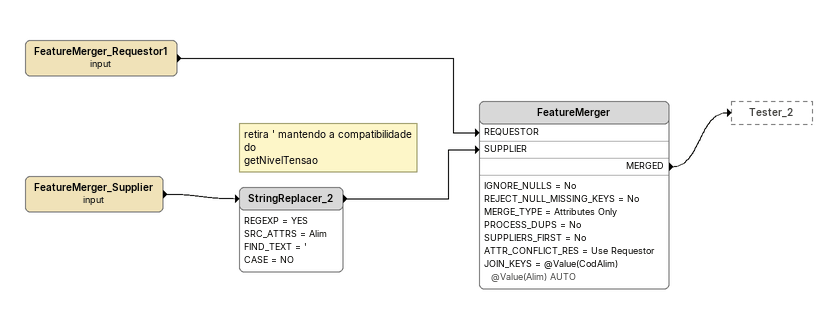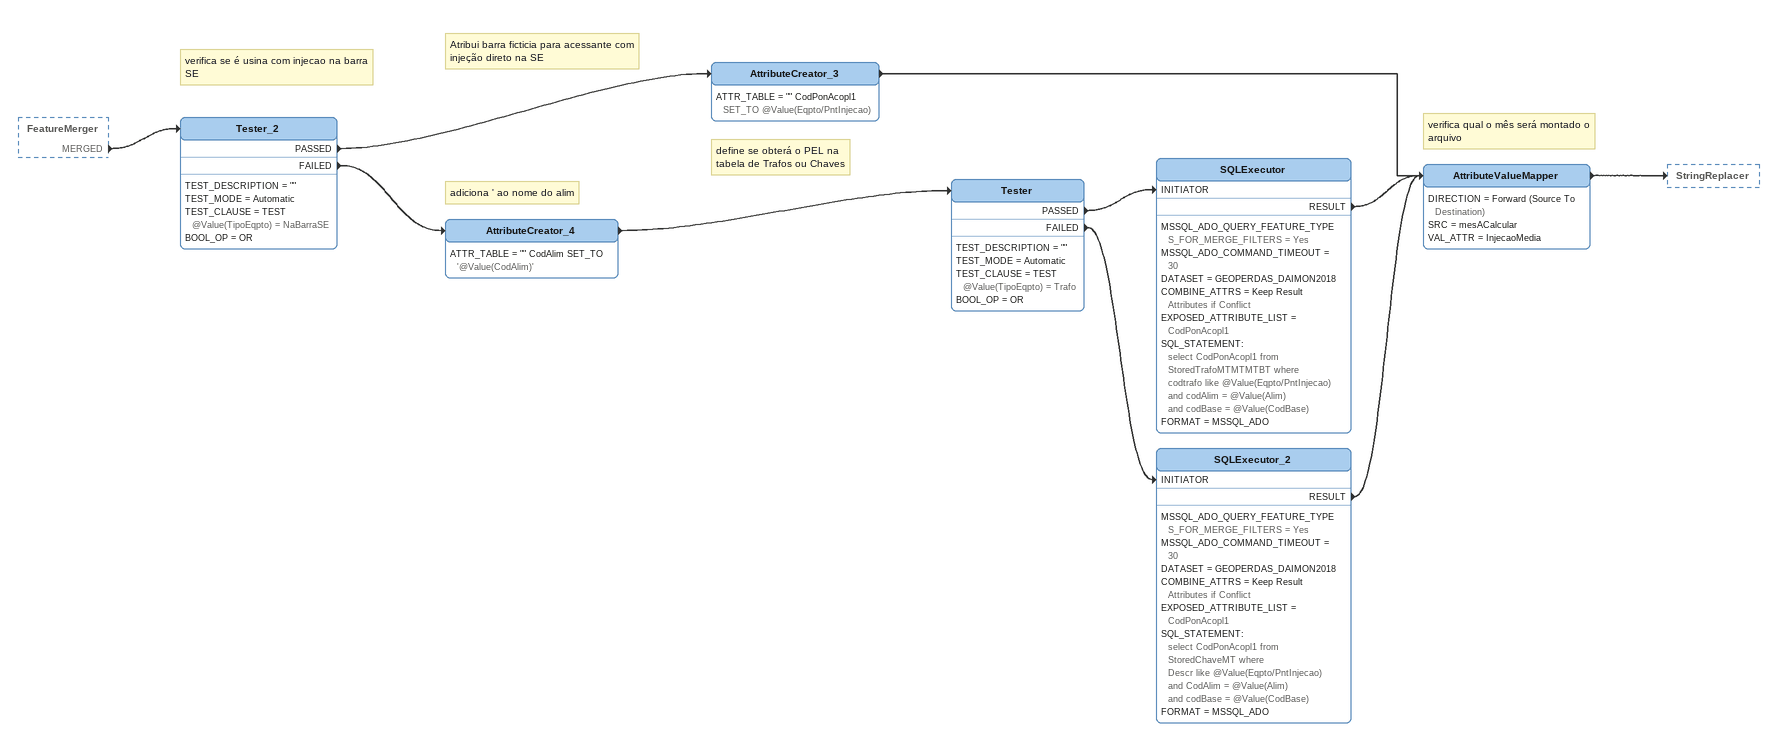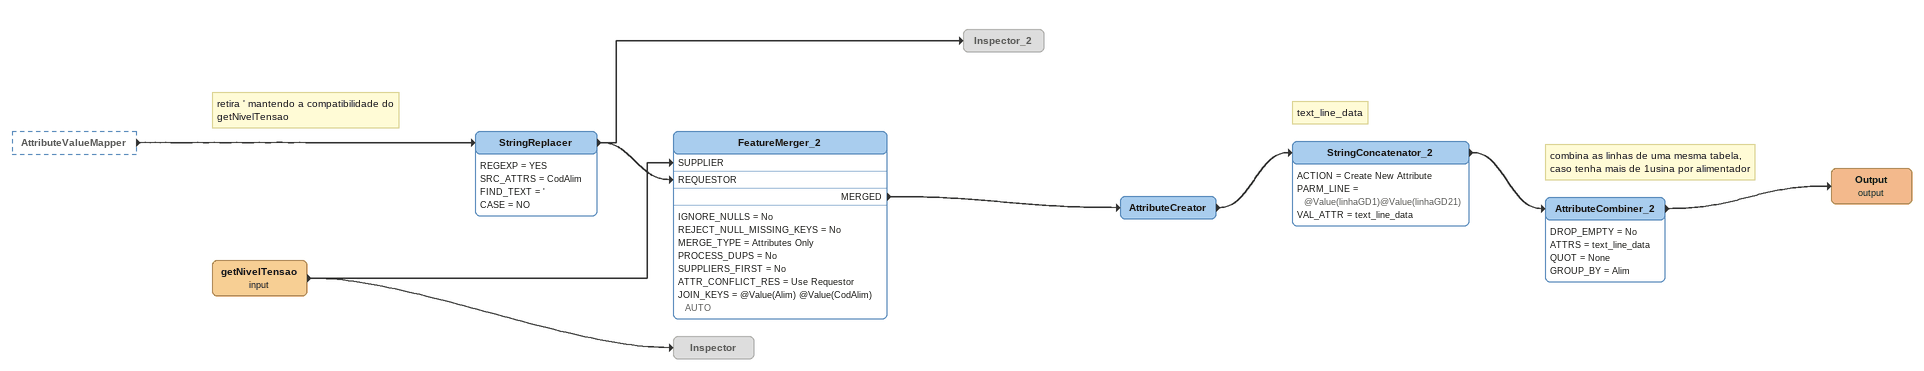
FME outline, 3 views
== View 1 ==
FeatureMerger_Requestor1 (input)
    -> FeatureMerger [REQUESTOR]
FeatureMerger_Supplier (input)
    -> StringReplacer_2
Note: retira ' mantendo a compatibilidade do / getNivelTensao
StringReplacer_2
    REGEXP = YES
    SRC_ATTRS = Alim
    FIND_TEXT = '
    CASE = NO
    -> FeatureMerger [SUPPLIER]
FeatureMerger
    IGNORE_NULLS = No
    REJECT_NULL_MISSING_KEYS = No
    MERGE_TYPE = Attributes Only
    PROCESS_DUPS = No
    SUPPLIERS_FIRST = No
    ATTR_CONFLICT_RES = Use Requestor
    JOIN_KEYS = @Value(CodAlim) @Value(Alim) AUTO
    MERGED -> Tester_2

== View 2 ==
FeatureMerger [outside]
    MERGED -> Tester_2
Note: verifica se é usina com injecao na barra SE
Tester_2
    TEST_DESCRIPTION = ""
    TEST_MODE = Automatic
    TEST_CLAUSE = TEST @Value(TipoEqpto) = NaBarraSE
    BOOL_OP = OR
    PASSED -> AttributeCreator_3
    FAILED -> AttributeCreator_4
Note: Atribui barra ficticia para acessante com injeção direto na SE
AttributeCreator_3
    ATTR_TABLE = "" CodPonAcopl1 SET_TO @Value(Eqpto/PntInjecao)
    -> AttributeValueMapper
Note: adiciona ' ao nome do alim
AttributeCreator_4
    ATTR_TABLE = "" CodAlim SET_TO '@Value(CodAlim)'
    -> Tester
Note: define se obterá o PEL na / tabela de Trafos ou Chaves
Tester
    TEST_DESCRIPTION = ""
    TEST_MODE = Automatic
    TEST_CLAUSE = TEST @Value(TipoEqpto) = Trafo
    BOOL_OP = OR
    PASSED -> SQLExecutor [INITIATOR]
    FAILED -> SQLExecutor_2 [INITIATOR]
SQLExecutor
    MSSQL_ADO_QUERY_FEATURE_TYPES_FOR_MERGE_FILTERS = Yes
    MSSQL_ADO_COMMAND_TIMEOUT = 30
    DATASET = GEOPERDAS_DAIMON2018
    COMBINE_ATTRS = Keep Result Attributes if Conflict
    EXPOSED_ATTRIBUTE_LIST = CodPonAcopl1
    SQL_STATEMENT:
      select CodPonAcopl1 from StoredTrafoMTMTMTBT where
      codtrafo like @Value(Eqpto/PntInjecao)
      and codAlim = @Value(Alim)
      and codBase = @Value(CodBase)
    FORMAT = MSSQL_ADO
    RESULT -> AttributeValueMapper
SQLExecutor_2
    MSSQL_ADO_QUERY_FEATURE_TYPES_FOR_MERGE_FILTERS = Yes
    MSSQL_ADO_COMMAND_TIMEOUT = 30
    DATASET = GEOPERDAS_DAIMON2018
    COMBINE_ATTRS = Keep Result Attributes if Conflict
    EXPOSED_ATTRIBUTE_LIST = CodPonAcopl1
    SQL_STATEMENT:
      select CodPonAcopl1 from StoredChaveMT where
      Descr like @Value(Eqpto/PntInjecao)
      and CodAlim = @Value(Alim)
      and codBase = @Value(CodBase)
    FORMAT = MSSQL_ADO
    RESULT -> AttributeValueMapper
Note: verifica qual o mês será montado o arquivo
AttributeValueMapper
    DIRECTION = Forward (Source To Destination)
    SRC = mesACalcular
    VAL_ATTR = InjecaoMedia
    -> StringReplacer

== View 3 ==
AttributeValueMapper [outside]
    -> StringReplacer
Note: retira ' mantendo a compatibilidade do / getNivelTensao
StringReplacer
    REGEXP = YES
    SRC_ATTRS = CodAlim
    FIND_TEXT = '
    CASE = NO
    -> FeatureMerger_2 [REQUESTOR]
    -> Inspector_2
Inspector_2 [off]
getNivelTensao (input)
    -> FeatureMerger_2 [SUPPLIER]
    -> Inspector
FeatureMerger_2
    IGNORE_NULLS = No
    REJECT_NULL_MISSING_KEYS = No
    MERGE_TYPE = Attributes Only
    PROCESS_DUPS = No
    SUPPLIERS_FIRST = No
    ATTR_CONFLICT_RES = Use Requestor
    JOIN_KEYS = @Value(Alim) @Value(CodAlim) AUTO
    MERGED -> AttributeCreator
AttributeCreator
    -> StringConcatenator_2
Note: text_line_data
StringConcatenator_2
    ACTION = Create New Attribute
    PARM_LINE = @Value(linhaGD1)@Value(linhaGD21)
    VAL_ATTR = text_line_data
    -> AttributeCombiner_2
Note: combina as linhas de uma mesma tabela, / caso tenha mais de 1usina por alimentador
AttributeCombiner_2
    DROP_EMPTY = No
    ATTRS = text_line_data
    QUOT = None
    GROUP_BY = Alim
    -> Output (output)
Output (output)
Inspector [off]
